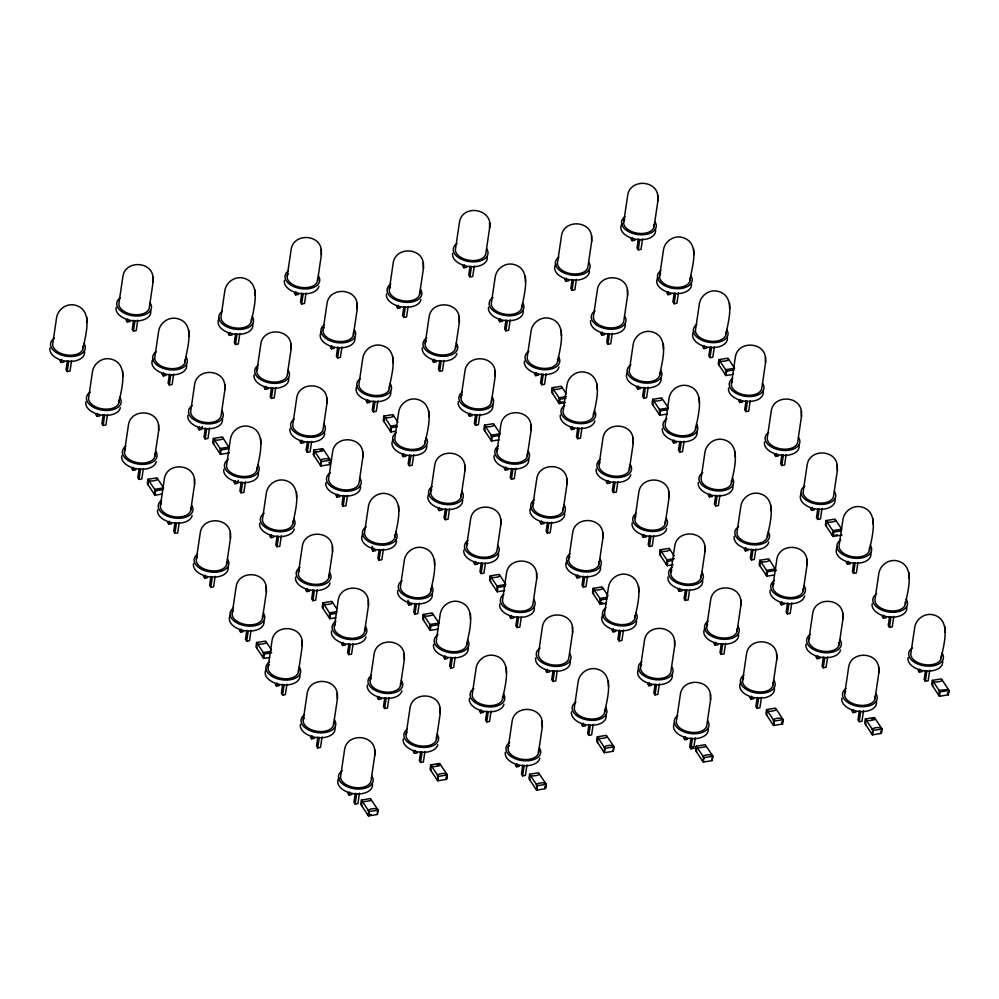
<?xml version="1.0" encoding="UTF-8"?>
<svg xmlns="http://www.w3.org/2000/svg" width="999" height="999" viewBox="0 0 999 999"><rect width="100%" height="100%" fill="white"/><g stroke="black" fill="none" stroke-linecap="round" stroke-linejoin="round"><path stroke-width="1.5" d="M63.948 362.013L61.139 362.462L61.588 359.453M67.358 360.751L66.034 369.742L67.22 371.541L70.03 371.091L71.578 360.602M67.22 371.541L68.769 361.051M83.067 348.514C85.377 335.577 94.143 308.966 74.238 304.97C66.159 303.459 57.992 309.428 56.618 317.482L52.797 343.431A15.347 9.091 8.4 0 0 68.082 355.144A15.347 9.091 8.4 0 0 83.017 346.116M99.838 415.934L97.028 416.383L97.477 413.386M103.247 414.685L101.923 423.676L103.122 425.462L105.919 425.012L107.467 414.535M103.122 425.462L104.67 414.985M130.132 321.503L127.323 321.965L127.772 318.956M118.956 402.435C121.266 389.51 130.032 362.899 110.127 358.891C102.048 357.392 93.881 363.349 92.52 371.416L88.686 397.365A15.347 9.091 8.4 0 0 103.983 409.066A15.347 9.091 8.4 0 0 118.918 400.05M133.541 320.254L132.218 329.245L133.416 331.044L136.214 330.594L137.762 320.105M133.416 331.044L134.965 320.554M124.575 451.286L128.409 425.337C130.457 407.704 159.078 409.403 158.629 427.16M152.997 276.498L153.084 282.068L149.251 308.017A15.347 9.091 8.4 0 1 132.28 314.385A15.347 9.091 8.4 0 1 118.981 302.934L122.815 276.985C124.863 259.353 153.484 261.051 153.034 278.808M135.727 469.855L132.929 470.317L133.367 467.307M139.148 468.606L137.812 477.597L139.011 479.395L141.821 478.946L143.369 468.456M139.011 479.395L140.559 468.906M154.021 493.768L154.808 494.355L154.67 489.36L163.649 487.912L156.943 477.847L147.964 479.295L147.315 483.703L154.97 495.204L162.45 494.006M166.021 375.437L163.224 375.886L163.661 372.877M148.277 485.139L148.139 480.144C148.414 482.142 160.34 480.219 157.105 478.696M154.845 456.368L158.679 430.419L158.591 424.85M169.443 374.175L168.107 383.166L169.306 384.965L172.115 384.515L173.664 374.026M169.306 384.965L170.854 374.475M154.97 495.204L155.632 490.796L147.964 479.295M160.477 505.207L164.298 479.258C166.358 461.638 194.967 463.336 194.53 481.093M185.14 361.938C186.476 349.113 196.965 322.352 176.323 318.394C168.244 316.883 160.065 322.852 158.704 330.906L154.87 356.855A15.347 9.091 8.4 0 0 170.167 368.569A15.347 9.091 8.4 0 0 185.102 359.54M171.628 523.788L168.819 524.238L169.268 521.228M175.037 522.527L173.714 531.518L174.9 533.316L177.71 532.867L179.258 522.377M174.9 533.316L176.448 522.827M202.36 426.348L201.923 429.358L199.113 429.807L199.563 426.798M190.734 510.289L194.568 484.34L194.48 478.771M205.332 428.109L204.008 437.087L205.195 438.886L208.004 438.436L209.553 427.947M205.195 438.886L206.743 428.409M229.033 447.552L222.415 436.988L213.436 438.436L212.787 442.844L220.442 454.345L229.42 452.897M196.366 559.14L200.2 533.191C202.248 515.559 230.869 517.257 230.419 535.014M232.218 334.927L229.408 335.377L229.857 332.38M213.736 444.28L213.599 439.285C213.886 441.283 225.799 439.36 222.577 437.837M224.775 384.353L224.862 389.91L221.029 415.859A15.347 9.091 8.4 0 1 204.071 422.24A15.347 9.091 8.4 0 1 190.772 410.789L194.593 384.84C196.653 367.207 225.262 368.906 224.825 386.663M235.627 333.678L234.303 342.669L235.489 344.468L238.299 344.018L239.847 333.529M219.48 452.909L220.28 453.496L220.13 448.501L229.108 447.053M235.489 344.468L237.038 333.978M220.442 454.345L221.091 449.937L213.436 438.436M207.517 577.709L204.708 578.159L205.157 575.149M210.926 576.46L209.603 585.451L210.801 587.237L213.599 586.788L215.147 576.311M210.801 587.237L212.35 576.76M251.336 321.441C253.646 308.504 262.412 281.893 242.507 277.897C234.428 276.386 226.261 282.355 224.887 290.409L221.066 316.358A15.347 9.091 8.4 0 0 236.351 328.059A15.347 9.091 8.4 0 0 251.286 319.043M238.262 480.282L237.812 483.279L235.002 483.741L235.452 480.731M226.636 564.21L230.469 538.261L230.382 532.704M256.955 370.279L260.789 344.33C262.837 326.698 291.458 328.409 291.009 346.154M241.221 482.03L239.897 491.021L241.096 492.819L243.893 492.37L245.442 481.88M241.096 492.819L242.645 482.33M232.255 613.061L236.089 587.112C238.137 569.48 266.758 571.178 266.308 588.935M268.107 388.861L265.297 389.31L265.746 386.301M256.93 469.792C259.24 456.855 268.007 430.244 248.102 426.248C240.022 424.737 231.855 430.706 230.494 438.761L226.661 464.71A15.347 9.091 8.4 0 0 241.958 476.411A15.347 9.091 8.4 0 0 256.88 467.395M287.25 275.849L291.084 249.912C293.132 232.28 321.753 233.978 321.303 251.736M271.516 387.6L270.192 396.591L271.391 398.389L274.188 397.939L275.736 387.45M271.391 398.389L272.939 387.899M243.406 631.63L240.609 632.092L241.046 629.083M298.401 294.43L295.592 294.88L296.041 291.87M246.828 630.381L245.492 639.372L246.691 641.171L249.5 640.721L251.049 630.232M246.691 641.171L248.239 630.681M290.971 343.843L291.059 349.413L287.225 375.362A15.347 9.091 8.4 0 1 268.294 381.331A15.347 9.091 8.4 0 1 257.942 368.057M301.81 293.182L300.487 302.16L301.686 303.958L304.483 303.509L306.031 293.019M301.686 303.958L303.234 293.469M273.701 537.212L270.904 537.662L271.341 534.652M271.466 649.912L265.584 641.071L256.618 642.519L255.956 646.927L263.624 658.428L269.605 657.467M256.918 648.363L256.78 643.368C257.068 645.366 268.981 643.443 265.759 641.92M262.525 618.144L266.358 592.195L266.271 586.625M277.123 535.951L275.786 544.942L276.985 546.74L279.795 546.291L281.343 535.801M276.985 546.74L278.534 536.251M317.52 280.931L321.353 254.982L321.266 249.425M262.662 656.992L263.449 657.579L263.311 652.584L270.791 651.385M263.624 658.428L264.273 654.02L256.618 642.519M268.144 666.982L271.978 641.033C274.038 623.401 302.647 625.112 302.197 642.856M303.996 442.782L301.198 443.231L301.636 440.222M292.819 523.713C295.142 510.776 303.908 484.165 284.003 480.169C275.911 478.658 267.744 484.627 266.383 492.682L262.55 518.631A15.347 9.091 8.4 0 0 277.847 530.344A15.347 9.091 8.4 0 0 292.782 521.316M323.139 329.782L326.973 303.833C329.021 286.201 357.642 287.899 357.192 305.657M307.417 441.533L306.081 450.512L307.28 452.31L310.09 451.86L311.638 441.371M307.28 452.31L308.828 441.833M279.308 685.564L276.498 686.013L276.948 683.004M313.848 450.074L313.199 454.483L320.854 465.984L329.832 464.547L330.482 460.139L322.827 448.626L313.848 450.074L321.503 461.575L320.854 465.984M314.161 455.919L314.023 450.924C314.298 452.922 326.211 450.999 322.989 449.475L320.005 449.962M298.439 572.564L302.272 546.615C304.333 528.983 332.942 530.681 332.492 548.439M334.29 348.351L331.493 348.801L331.93 345.804M282.717 684.303L281.393 693.294L282.58 695.092L285.389 694.642L286.938 684.153M282.58 695.092L284.128 684.602M326.86 397.777L326.948 403.334L323.114 429.283A15.347 9.091 8.4 0 1 306.156 435.664A15.347 9.091 8.4 0 1 292.844 424.213L296.678 398.264C298.726 380.631 327.347 382.33 326.898 400.087M319.905 464.547L320.691 465.134L321.191 461.713C317.52 459.128 330.544 457.092 330.169 460.264M337.712 347.103L336.376 356.094L337.575 357.892L340.384 357.43L341.933 346.953M337.575 357.892L339.123 347.402M309.603 591.133L306.793 591.583L307.242 588.573M298.414 672.065L302.247 646.116L302.16 640.546M313.012 589.885L311.688 598.863L312.874 600.661L315.684 600.212L317.232 589.722M312.874 600.661L314.423 590.184M353.409 334.865L357.242 308.916L357.155 303.346M303.284 719.767L307.118 693.818C309.166 676.198 337.787 677.896 337.337 695.654M339.897 496.703L337.088 497.152L337.537 494.155M336.863 608.953L331.805 601.348L322.839 602.797L322.178 607.205L329.845 618.706L335.826 617.744M323.139 608.641L323.002 603.646C323.289 605.644 335.202 603.721 331.98 602.197M328.708 577.634L332.542 551.685L332.455 546.128M343.306 495.454L341.983 504.445L343.169 506.243L345.979 505.794L347.527 495.304M343.169 506.243L344.717 495.754M328.883 617.27L329.67 617.857L329.533 612.862L337.013 611.663M314.435 738.348L311.638 738.798L312.075 735.788M329.845 618.706L330.494 614.298L322.839 602.797M317.844 737.087L316.521 746.078L317.719 747.876L320.517 747.427L322.078 736.937M334.34 626.485L338.174 600.536C340.222 582.904 368.831 584.602 368.394 602.36M370.192 402.285L367.382 402.734L367.832 399.725M317.719 747.876L319.268 737.387M362.749 451.698L362.837 457.267L359.003 483.216A15.347 9.091 8.4 0 1 342.045 489.585A15.347 9.091 8.4 0 1 328.733 478.134L332.567 452.185C334.628 434.553 363.236 436.251 362.787 454.008M389.323 289.273L393.156 263.324C395.217 245.704 423.826 247.402 423.376 265.16M373.601 401.024L372.277 410.015L373.464 411.813L376.273 411.363L377.822 400.874M373.464 411.813L375.012 401.323M345.492 645.054L342.682 645.504L343.132 642.507M333.554 724.849L337.387 698.9L337.3 693.331M400.487 307.854L397.677 308.304L398.126 305.294M348.901 643.806L347.577 652.797L348.776 654.595L351.573 654.145L353.122 643.656M397.914 422.215L392.844 414.61L383.878 416.059L383.229 420.467L390.884 431.968L395.367 431.243M348.776 654.595L350.324 644.105M384.178 421.903L384.041 416.908C384.328 418.906 396.241 416.983 393.019 415.459M389.298 388.786C390.634 375.961 401.136 349.2 380.482 345.242C372.402 343.731 364.235 349.7 362.862 357.754L359.028 383.703A15.347 9.091 8.4 0 0 374.325 395.417A15.347 9.091 8.4 0 0 389.26 386.388M403.896 306.593L402.572 315.584L403.758 317.382L406.568 316.933L408.116 306.443M403.758 317.382L405.307 306.893M372.227 546.278L371.79 549.288L372.977 551.086L375.786 550.636M389.922 430.532L390.721 431.118L390.572 426.123L396.553 425.162M372.977 551.086L373.426 548.076M390.884 431.968L391.533 427.56L383.878 416.059M364.61 631.568L368.444 605.619L368.356 600.049M379.195 549.375L377.872 558.366L379.071 560.164L381.868 559.715L383.416 549.225M379.071 560.164L380.619 549.675M419.592 294.355L423.426 268.406L423.339 262.837M351.848 794.555L349.038 795.004L349.488 791.995M370.229 680.406L374.063 654.457C376.111 636.825 404.732 638.536 404.283 656.281M406.081 456.206L403.271 456.655L403.721 453.646M355.257 793.293L353.933 802.284L355.132 804.083L357.929 803.633L359.478 793.144M355.132 804.083L356.68 793.593M394.905 537.137C397.215 524.2 405.981 497.589 386.076 493.593C377.997 492.082 369.83 498.051 368.469 506.106L364.635 532.055A15.347 9.091 8.4 0 0 379.932 543.768A15.347 9.091 8.4 0 0 394.855 534.74M425.224 343.206L429.058 317.257C431.106 299.625 459.715 301.323 459.278 319.081M409.49 454.945L408.166 463.936L409.365 465.734L412.162 465.284L413.711 454.795M409.365 465.734L410.914 455.244M361.451 800.037L360.801 804.445L368.456 815.946L377.435 814.497L378.084 810.089L370.429 798.588L361.451 800.037L369.118 811.538L368.456 815.946M361.763 805.881L361.626 800.886L362.337 801.96L371.316 800.511M381.381 698.988L378.584 699.437L379.021 696.428M374.712 749.537L374.8 755.107L370.966 781.056A15.347 9.091 8.4 0 1 353.996 787.424A15.347 9.091 8.4 0 1 340.696 775.973L344.53 750.024C346.578 732.392 375.187 734.103 374.75 751.847M436.376 361.775L433.566 362.225L434.016 359.228M367.507 814.51L371.291 814.61M384.79 697.727L383.466 706.718L384.665 708.516L387.475 708.066L389.023 697.577M368.294 815.097L368.806 811.663C365.135 809.09 378.146 807.055 377.772 810.226L377.272 813.648M384.665 708.516L386.213 698.026M425.199 442.707C427.51 429.77 436.276 403.159 416.371 399.163C408.291 397.664 400.124 403.621 398.763 411.688L394.93 437.624A15.347 9.091 8.4 0 0 410.227 449.338A15.347 9.091 8.4 0 0 425.149 440.322M439.785 360.527L438.461 369.518L439.66 371.316L442.457 370.854L444.006 360.377M439.66 371.316L441.208 360.826M408.116 600.199L407.679 603.209L408.878 605.007L411.675 604.557M408.878 605.007L409.315 601.997M400.499 685.489L404.333 659.54L404.245 653.97M430.819 491.558L434.652 465.609C436.7 447.977 465.322 449.675 464.872 467.432M466.67 267.345L463.861 267.807L464.31 264.797M415.084 603.309L413.761 612.287L414.96 614.085L417.769 613.636L419.318 603.146M414.96 614.085L416.508 603.608M455.494 348.276L459.328 322.34L459.24 316.77M470.079 266.096L468.756 275.087L469.955 276.885L472.752 276.436L474.3 265.946M469.955 276.885L471.503 266.396M429.308 628.908L430.094 629.507L429.957 624.5L438.923 623.064L432.23 612.999L423.251 614.435L422.602 618.843L430.257 630.357L437.737 629.145M406.118 734.34L409.952 708.391C412 690.759 440.621 692.457 440.172 710.214M441.97 510.127L439.173 510.576L439.61 507.579M423.564 620.279L423.414 615.284C423.701 617.282 435.614 615.359 432.392 613.848M430.794 591.058C433.116 578.121 441.883 551.51 421.978 547.514C413.886 546.016 405.719 551.972 404.358 560.039L400.524 585.988A15.347 9.091 8.4 0 0 415.821 597.689A15.347 9.091 8.4 0 0 430.756 588.673M461.113 397.127L464.947 371.178C466.995 353.546 495.616 355.244 495.167 373.002M445.379 508.878L444.056 517.869L445.254 519.667L448.064 519.205L449.612 508.728M445.254 519.667L446.803 509.178M430.257 630.357L430.906 625.948L423.251 614.435M489.622 227.909L485.789 253.858A15.347 9.091 8.4 0 1 468.818 260.227A15.347 9.091 8.4 0 1 455.519 248.776L459.353 222.827C461.95 203.197 493.543 208.541 489.622 227.909L489.535 222.34M417.282 752.909L414.473 753.358L414.922 750.349M472.265 415.696L469.468 416.158L469.905 413.149M420.691 751.66L419.355 760.639L420.554 762.437L423.364 761.987L424.912 751.498M420.554 762.437L422.102 751.96M461.088 496.64L464.922 470.691L464.835 465.122M475.674 414.448L474.35 423.439L475.549 425.237L478.359 424.787L479.907 414.298M475.549 425.237L477.097 414.747M447.577 658.478L444.767 658.928L445.217 655.931M430.719 764.872L430.07 769.28L437.724 780.781L446.703 779.345L447.352 774.937L439.685 763.436L430.719 764.872L438.374 776.385L437.724 780.781M431.019 770.716L430.881 765.721C431.168 767.719 443.081 765.796 439.86 764.285L436.863 764.759M436.388 739.41L440.222 713.461L440.134 707.904M466.708 545.479L470.541 519.53C472.602 501.898 501.211 503.608 500.761 521.353M490.596 439.597L491.383 440.197L491.246 435.202L500.224 433.753L493.518 423.688L484.54 425.124L483.891 429.533L491.545 441.046L499.025 439.835M502.559 321.278L499.762 321.728L500.199 318.718M450.986 657.23L449.65 666.221L450.849 668.019L453.658 667.569L455.207 657.08M484.852 430.969L484.715 425.974C484.99 427.972 496.915 426.061 493.681 424.538M450.849 668.019L452.397 657.529M491.383 402.21L495.217 376.261L495.129 370.691M436.763 779.345L437.55 779.932L438.062 776.51C434.39 773.938 447.415 771.902 447.04 775.062M505.969 320.017L504.645 329.008L505.844 330.806L508.653 330.357L510.202 319.867M505.844 330.806L507.392 320.317M491.545 441.046L492.207 436.638L484.54 425.124M477.872 564.06L475.062 564.51L475.512 561.5M446.865 776.211L446.528 778.496L445.816 777.409M466.683 644.992C469.006 632.055 477.772 605.444 457.867 601.448C449.787 599.937 441.608 605.894 440.247 613.96L436.413 639.909A15.347 9.091 8.4 0 0 451.71 651.61A15.347 9.091 8.4 0 0 466.645 642.594M497.002 451.048L500.836 425.099C502.897 407.48 531.505 409.178 531.056 426.935M481.281 562.799L479.945 571.79L481.143 573.588L483.953 573.139L485.502 562.649M481.143 573.588L482.692 563.099M521.678 307.779C524 294.842 532.767 268.232 512.862 264.236C504.77 262.725 496.603 268.694 495.242 276.748L491.408 302.697A15.347 9.091 8.4 0 0 506.705 314.41A15.347 9.091 8.4 0 0 521.64 305.382M508.166 469.63L505.357 470.079L505.806 467.07M505.919 584.477L499.213 574.413L490.234 575.861L489.585 580.257L497.24 591.77L504.72 590.559M490.546 581.705L490.409 576.71C490.684 578.696 502.597 576.785 499.375 575.262M500.724 519.043L500.811 524.612L496.978 550.561A15.347 9.091 8.4 0 1 478.059 556.518A15.347 9.091 8.4 0 1 467.707 543.256M511.575 468.369L510.239 477.36L511.438 479.158L514.248 478.708L515.796 468.219M511.438 479.158L512.986 468.668M496.291 590.322L497.077 590.921L496.94 585.926L504.42 584.715M497.24 591.77L497.902 587.362L490.234 575.861M483.466 712.412L480.656 712.861L481.106 709.852M538.461 375.199L535.651 375.649L536.101 372.639M486.875 711.151L485.551 720.142L486.75 721.94L489.547 721.49L491.096 711.001M486.75 721.94L488.299 711.45M527.272 456.131L531.106 430.182L531.018 424.612M541.87 373.951L540.534 382.942L541.733 384.727L544.542 384.278L546.091 373.801M541.733 384.727L543.281 374.25M513.761 617.981L510.951 618.431L511.401 615.421M502.584 698.913C504.895 685.976 513.661 659.365 493.756 655.369C485.676 653.858 477.51 659.827 476.148 667.881L472.315 693.83A15.347 9.091 8.4 0 0 487.612 705.544A15.347 9.091 8.4 0 0 502.534 696.515M532.904 504.982L536.738 479.033C538.786 461.401 567.395 463.099 566.957 480.856M568.756 280.769L565.946 281.231L566.396 278.221M517.17 616.72L515.846 625.711L517.045 627.509L519.842 627.06L521.391 616.57M517.045 627.509L518.593 617.02M566.333 393.843L561.263 386.251L552.297 387.687L551.648 392.095L559.303 403.608L565.284 402.634M552.597 393.531L552.459 388.536C552.747 390.534 564.66 388.623 561.438 387.1M557.567 361.7C559.89 348.776 568.656 322.165 548.751 318.157C540.671 316.658 532.492 322.615 531.131 330.681L527.297 356.631A15.347 9.091 8.4 0 0 542.594 368.331A15.347 9.091 8.4 0 0 557.529 359.315M572.165 279.52L570.829 288.511L572.027 290.309L574.837 289.86L576.386 279.37M572.027 290.309L573.576 279.82M558.341 402.16L563.623 402.035M508.204 747.764L512.037 721.815C514.085 704.183 542.707 705.881 542.257 723.638M544.055 523.551L541.246 524L541.695 521.003M559.128 402.759L558.99 397.764L566.47 396.553M559.303 403.608L559.952 399.2L552.297 387.687M536.613 572.976L536.713 578.533L532.879 604.482A15.347 9.091 8.4 0 1 515.909 610.851A15.347 9.091 8.4 0 1 502.609 599.4L506.443 573.463C508.491 555.831 537.1 557.529 536.663 575.287M547.464 522.302L546.141 531.293L547.34 533.091L550.137 532.629L551.685 522.152M547.34 533.091L548.888 522.602M591.608 235.764L591.695 241.333L587.862 267.282A15.347 9.091 8.4 0 1 570.904 273.651A15.347 9.091 8.4 0 1 557.592 262.2L561.426 236.251C563.486 218.619 592.095 220.317 591.645 238.074M519.355 766.333L516.558 766.782L516.995 763.773M574.35 429.12L571.54 429.582L571.99 426.573M522.764 765.084L521.441 774.063L522.639 775.861L525.437 775.411L526.985 764.922M522.639 775.861L524.188 765.384M563.174 510.052L567.007 484.115L566.908 478.546M577.759 427.872L576.435 436.863L577.634 438.661L580.431 438.211L581.98 427.722M577.634 438.661L579.183 428.171M529.607 774.237L528.958 778.646L536.625 790.147L545.591 788.698L546.241 784.29L538.586 772.789L529.607 774.237L537.275 785.738L536.625 790.147M529.92 780.082L529.782 775.087C530.057 777.072 541.982 775.162 538.748 773.638M549.65 671.902L546.853 672.352L547.29 669.355M538.473 752.834L542.307 726.885L542.22 721.328M568.793 558.903L572.627 532.954C574.675 515.322 603.296 517.02 602.847 534.777M604.645 334.702L601.835 335.152L602.285 332.143M535.664 788.711L536.451 789.297L536.962 785.863C533.291 783.291 546.316 781.255 545.929 784.427M553.059 670.654L551.735 679.645L552.934 681.443L555.731 680.981L557.292 670.504M552.934 681.443L554.482 670.953M593.468 415.634C595.779 402.697 604.545 376.086 584.64 372.09C576.56 370.579 568.394 376.548 567.032 384.603L563.199 410.552A15.347 9.091 8.4 0 0 578.496 422.252A15.347 9.091 8.4 0 0 593.418 413.236M623.788 221.703L627.622 195.754C629.67 178.122 658.279 179.82 657.841 197.577M608.054 333.441L606.73 342.432L607.929 344.23L610.726 343.781L612.275 333.291M607.929 344.23L609.477 333.741M545.766 785.564L545.429 787.849L544.705 786.775M579.944 577.472L577.147 577.934L577.584 574.924M572.514 626.897L572.602 632.467L568.768 658.416A15.347 9.091 8.4 0 1 551.798 664.785A15.347 9.091 8.4 0 1 538.498 653.334L542.332 627.384C544.38 609.752 573.001 611.45 572.552 629.208M599.088 464.473L602.921 438.524C604.969 420.891 633.591 422.602 633.141 440.347M634.939 240.272L632.13 240.722L632.579 237.712M583.354 576.223L582.03 585.214L583.229 587.012L586.026 586.563L587.587 576.073M583.229 587.012L584.777 576.523M627.497 289.685L627.597 295.254L623.763 321.203A15.347 9.091 8.4 0 1 606.793 327.572A15.347 9.091 8.4 0 1 593.493 316.121L597.327 290.172C599.375 272.54 627.984 274.25 627.547 291.995M638.349 239.023L637.025 248.002L638.224 249.8L641.021 249.35L642.569 238.861M638.224 249.8L639.772 239.323M610.239 483.054L607.442 483.504L607.879 480.494M608.041 595.741L602.16 586.913L593.194 588.349L592.532 592.757L600.199 604.27L606.181 603.296M593.493 594.193L593.356 589.198C593.643 591.196 605.556 589.285 602.335 587.762M599.063 563.985L602.897 538.036L602.809 532.467M613.648 481.793L612.325 490.784L613.523 492.582L616.333 492.132L617.882 481.643M613.523 492.582L615.072 482.092M654.058 226.773L657.891 200.824L657.792 195.267M599.238 602.822L603.021 602.934M600.024 603.421L599.887 598.426L607.367 597.215M600.199 604.27L600.849 599.862L593.194 588.349M585.539 725.836L582.742 726.285L583.179 723.276M640.534 388.623L637.737 389.073L638.174 386.064M588.96 724.575L587.624 733.566L588.823 735.364L591.633 734.914L593.181 724.425M588.823 735.364L590.372 724.874M629.358 469.555L633.191 443.606L633.104 438.037M659.677 275.624L663.511 249.675C664.909 240.871 674.575 234.79 683.054 237.637C701.248 243.619 691.271 268.082 689.947 280.707M643.943 387.375L642.619 396.353L643.818 398.151L646.628 397.702L648.176 387.212M643.818 398.151L645.366 387.674M597.365 736.8L596.715 741.208L604.37 752.709L613.349 751.26L613.998 746.852L606.331 735.351L597.365 736.8L605.019 748.301L604.37 752.709M615.834 631.405L613.036 631.855L613.473 628.846M597.664 742.644L597.527 737.649C597.814 739.635 609.727 737.724 606.505 736.201M604.657 712.337C606.98 699.4 615.746 672.789 595.841 668.793C587.762 667.282 579.582 673.251 578.221 681.306L574.388 707.255A15.347 9.091 8.4 0 0 589.685 718.968A15.347 9.091 8.4 0 0 604.62 709.939M634.977 518.406L638.811 492.457C640.859 474.825 669.48 476.523 669.03 494.28M670.829 294.193L668.031 294.643L668.468 291.646M667.557 406.718L661.675 397.889L652.709 399.338L652.06 403.746L659.715 415.247L667.195 414.036M619.255 630.144L617.919 639.135L619.118 640.933L621.927 640.484L623.476 629.994M653.009 405.182L652.871 400.187C653.159 402.172 665.072 400.262 661.85 398.738M619.118 640.933L620.666 630.444M603.408 751.273L604.208 751.86L604.707 748.426C601.036 745.853 614.06 743.818 613.686 746.99L613.174 750.411M659.652 375.124C661.962 362.2 670.741 335.589 650.824 331.581C642.744 330.082 634.577 336.039 633.216 344.106L629.382 370.055A15.347 9.091 8.4 0 0 644.68 381.755A15.347 9.091 8.4 0 0 659.615 372.739M674.238 292.944L672.914 301.935L674.113 303.733L676.922 303.284L678.471 292.794M674.113 303.733L675.661 293.244M658.753 413.811L659.54 414.398L659.402 409.403L668.381 407.954M659.715 415.247L660.364 410.839L652.709 399.338M646.141 536.975L643.331 537.425L643.768 534.415M634.952 617.906C637.275 604.969 646.041 578.359 626.136 574.363C618.056 572.852 609.877 578.821 608.516 586.875L604.682 612.824A15.347 9.091 8.4 0 0 619.979 624.537A15.347 9.091 8.4 0 0 634.914 615.509M649.55 535.726L648.214 544.717L649.412 546.503L652.222 546.053L653.771 535.576M649.412 546.503L650.961 536.026M640.584 666.758L644.405 640.809C646.465 623.176 675.074 624.875 674.637 642.632M676.435 442.545L673.626 442.994L674.063 439.997M674.213 555.931L669.155 548.326L660.177 549.775L659.527 554.183L667.182 565.684L673.164 564.722M660.489 555.619L660.339 550.624C660.626 552.622 672.539 550.699 669.318 549.175M665.247 523.476L669.08 497.527L668.993 491.97M679.844 441.296L678.508 450.287L679.707 452.085L682.517 451.635L684.065 441.146M679.707 452.085L681.256 441.595M666.221 564.248L667.02 564.835L666.882 559.84L674.35 558.641M651.735 685.326L648.925 685.776L649.375 682.779M667.182 565.684L667.832 561.276L660.177 549.775M670.878 572.327L674.7 546.378C676.76 528.746 705.369 530.444 704.932 548.201M706.73 348.127L703.92 348.576L704.357 345.567M655.144 684.078L653.821 693.069L655.019 694.867L657.817 694.405L659.365 683.928M655.019 694.867L656.568 684.377M695.541 429.058C697.864 416.121 706.63 389.51 686.725 385.514C678.646 384.003 670.466 389.972 669.105 398.027L665.272 423.976A15.347 9.091 8.4 0 0 680.569 435.676A15.347 9.091 8.4 0 0 695.504 426.66M710.139 346.865L708.803 355.856L710.002 357.654L712.811 357.205L714.36 346.715M710.002 357.654L711.55 347.165M682.03 590.896L679.22 591.358L679.67 588.349M674.587 640.322L674.675 645.878L670.853 671.827A15.347 9.091 8.4 0 1 651.922 677.797A15.347 9.091 8.4 0 1 641.57 664.535M734.602 368.231L727.909 358.166L718.93 359.615L718.281 364.011L725.936 375.524L733.416 374.313M685.439 589.647L684.115 598.638L685.314 600.436L688.111 599.987L689.66 589.497M719.243 365.459L719.105 360.464C719.38 362.45 731.293 360.539 728.071 359.016M685.314 600.436L686.862 589.947M725.836 334.628C728.159 321.69 736.925 295.08 717.02 291.084C708.94 289.573 700.761 295.542 699.4 303.596L695.566 329.545A15.347 9.091 8.4 0 0 710.863 341.258A15.347 9.091 8.4 0 0 725.798 332.23M724.987 374.088L725.774 374.675L725.636 369.68L733.116 368.469M725.936 375.524L726.585 371.116L718.93 359.615M712.324 496.478L709.515 496.928L709.964 493.918M701.148 577.41L704.969 551.46L704.882 545.891M731.468 383.479L735.289 357.53C737.349 339.897 765.958 341.596 765.521 359.353M715.734 495.217L714.41 504.208L715.609 506.006L718.406 505.556L719.954 495.067M715.609 506.006L717.157 495.516M687.624 739.248L684.827 739.71L685.264 736.7M706.768 626.248L710.601 600.299C712.649 582.667 741.27 584.378 740.821 602.122M742.619 402.048L739.809 402.497L740.259 399.488M691.033 737.999L689.71 746.99L690.908 748.788L693.706 748.338L695.254 737.849M690.908 748.788L692.457 738.298M731.443 482.979C733.753 470.042 742.519 443.431 722.614 439.435C714.535 437.924 706.368 443.893 704.994 451.948L701.173 477.897A15.347 9.091 8.4 0 0 716.458 489.61A15.347 9.091 8.4 0 0 731.393 480.581M746.028 400.799L744.705 409.777L745.903 411.576L748.701 411.126L750.249 400.636M696.253 746.153L695.604 750.561L703.259 762.062L712.237 760.626L712.886 756.218L705.232 744.717L696.253 746.153L703.908 757.654L703.259 762.062M745.903 411.576L747.452 401.099M696.565 751.997L696.415 747.002L697.14 748.089L706.118 746.64M717.919 644.83L715.122 645.279L715.559 642.27M710.489 694.243L710.576 699.812L706.743 725.761A15.347 9.091 8.4 0 1 689.772 732.13A15.347 9.091 8.4 0 1 676.473 720.679L680.307 694.73C682.354 677.097 710.976 678.796 710.526 696.553M702.297 760.626L703.096 761.213L703.596 757.791C699.924 755.207 712.949 753.171 712.574 756.343L712.062 759.777M721.328 643.568L720.004 652.559L721.203 654.357L724 653.908L725.549 643.418M721.203 654.357L722.752 643.868M765.471 357.043L765.559 362.6L761.738 388.549A15.347 9.091 8.4 0 1 742.806 394.518A15.347 9.091 8.4 0 1 732.454 381.256M748.214 550.399L745.416 550.849L745.853 547.839M737.037 631.331L740.871 605.382L740.783 599.812M751.623 549.15L750.299 558.129L751.498 559.927L754.295 559.477L755.843 548.988M751.498 559.927L753.046 549.45M775.436 569.393L768.805 558.828L759.827 560.277L759.178 564.685L766.832 576.186L774.312 574.987M742.657 680.182L746.49 654.233C748.538 636.6 777.16 638.299 776.71 656.056M778.508 455.969L775.711 456.418L776.148 453.421M760.139 566.121L760.002 561.126C760.276 563.124 772.19 561.201 768.968 559.677M767.332 536.9C769.642 523.976 778.421 497.365 758.503 493.356C750.424 491.858 742.257 497.814 740.896 505.881L737.062 531.83A15.347 9.091 8.4 0 0 752.359 543.531A15.347 9.091 8.4 0 0 767.294 534.515M781.917 454.72L780.594 463.711L781.792 465.509L784.59 465.059L786.138 454.57M781.792 465.509L783.341 455.02M765.883 574.75L766.67 575.337L766.533 570.342L775.499 568.893M766.832 576.186L767.482 571.778L759.827 560.277M753.808 698.751L751.011 699.2L751.448 696.191M772.951 585.751L776.785 559.802C778.833 542.17 807.454 543.868 807.005 561.625M757.23 697.502L755.893 706.48L757.092 708.279L759.902 707.829L761.45 697.339M757.092 708.279L758.641 697.801M801.373 410.964L801.46 416.533L797.627 442.482A15.347 9.091 8.4 0 1 780.656 448.851A15.347 9.091 8.4 0 1 767.357 437.4L771.191 411.451C773.238 393.818 801.86 395.517 801.41 413.274M784.103 604.32L781.305 604.77L781.742 601.773M766.545 709.577L765.883 713.973L773.551 725.486L782.517 724.038L783.166 719.63L775.511 708.129L766.545 709.577L774.2 721.078L773.551 725.486M766.845 715.421L766.708 710.426C766.995 712.412 778.908 710.501 775.686 708.978M772.926 685.252L776.76 659.303L776.673 653.746M787.524 603.071L786.188 612.062L787.387 613.861L790.197 613.411L791.745 602.921M787.387 613.861L788.935 603.371M772.589 724.038L773.376 724.637L773.888 721.203C770.217 718.631 783.241 716.595 782.854 719.767L782.354 723.189L781.63 722.115M814.397 509.902L811.6 510.352L812.037 507.342M803.221 590.834L807.055 564.885L806.967 559.315M817.819 508.641L816.483 517.632L817.681 519.43L820.491 518.981L822.04 508.491M817.681 519.43L819.23 508.941M837.387 534.89L832.891 535.614L832.754 530.619L841.732 529.17L835.027 519.105L826.061 520.554L825.411 524.962L833.066 536.463L842.032 535.014M808.853 639.672L812.674 613.723C814.734 596.091 843.343 597.802 842.906 615.546M826.36 526.398L826.223 521.403C826.51 523.389 838.423 521.478 835.201 519.955M837.262 464.885L837.349 470.454L833.516 496.403A15.347 9.091 8.4 0 1 816.558 502.772A15.347 9.091 8.4 0 1 803.246 491.321L807.08 465.372C809.128 447.739 837.749 449.45 837.299 467.195M832.105 535.027L832.891 535.614M833.066 536.463L833.715 532.055L826.061 520.554M820.004 658.254L817.194 658.703L817.644 655.694M823.413 656.992L822.09 665.983L823.276 667.782L826.086 667.332L827.634 656.842M823.276 667.782L824.824 657.292M850.299 563.823L847.489 564.273L847.939 561.263M839.123 644.755L842.944 618.806L842.856 613.236M853.708 562.574L852.384 571.553L853.571 573.351L856.38 572.902L857.929 562.412M853.571 573.351L855.119 562.862M844.742 693.606L848.576 667.657C850.624 650.024 879.245 651.723 878.795 669.48M869.417 550.324C871.727 537.387 880.494 510.776 860.589 506.78C852.509 505.282 844.342 511.238 842.969 519.305L839.148 545.242A15.347 9.091 8.4 0 0 854.432 556.955A15.347 9.091 8.4 0 0 869.367 547.939M855.893 712.175L853.084 712.624L853.533 709.615M859.302 710.926L857.979 719.904L859.177 721.703L861.975 721.253L863.523 710.764M859.177 721.703L860.726 711.226M865.434 718.93L864.784 723.338L872.439 734.839L881.405 733.391L882.067 728.995L874.4 717.482L865.434 718.93L873.089 730.431L872.439 734.839M865.733 724.774L865.596 719.779C865.883 721.778 877.796 719.854 874.575 718.331L871.578 718.818M886.188 617.744L883.378 618.194L883.828 615.197M875.012 698.676L878.845 672.727L878.758 667.17M871.478 733.403L872.264 733.99L872.776 730.569C869.105 727.984 882.129 725.948 881.755 729.12L881.243 732.542L880.531 731.468M889.597 616.495L888.273 625.486L889.472 627.285L892.269 626.823L893.818 616.346M889.472 627.285L891.021 616.795M905.306 604.258C907.616 591.321 916.383 564.71 896.478 560.714C888.398 559.203 880.231 565.159 878.87 573.226L875.037 599.175A15.347 9.091 8.4 0 0 890.334 610.876A15.347 9.091 8.4 0 0 905.269 601.86M922.077 671.678L919.28 672.127L919.717 669.118M925.499 670.416L924.162 679.407L925.361 681.206L928.171 680.756L929.719 670.267M925.361 681.206L926.91 670.716M932.417 680.344L931.767 684.752L939.422 696.266L948.401 694.817L949.05 690.409L941.395 678.908L932.417 680.344L940.071 691.857L939.422 696.266M932.729 686.188L932.591 681.193C932.866 683.191 944.779 681.281 941.558 679.757M941.195 658.179C943.518 645.242 952.284 618.631 932.379 614.635C924.3 613.124 916.12 619.093 914.759 627.147L910.926 653.096A15.347 9.091 8.4 0 0 926.223 664.81A15.347 9.091 8.4 0 0 941.158 655.781M938.473 694.817L939.26 695.416L939.122 690.421L948.026 689.46M948.738 690.534L948.238 693.968L947.514 692.894M54.383 338.199L54.033 338.386A17.495 10.365 8.4 0 0 65.834 356.131A17.495 10.365 8.4 0 0 83.916 343.406M156.468 351.623L156.106 351.81A17.495 10.365 8.4 0 0 167.919 369.555A17.495 10.365 8.4 0 0 185.989 356.83M90.272 392.132L89.922 392.307A17.495 10.365 8.4 0 0 101.736 410.065A17.495 10.365 8.4 0 0 119.805 397.327M457.105 243.544L456.755 243.731A17.495 10.365 8.4 0 0 468.568 261.476A17.495 10.365 8.4 0 0 486.638 248.739M390.921 284.053L390.559 284.228A17.495 10.365 8.4 0 0 402.372 301.973A17.495 10.365 8.4 0 0 420.454 289.248M192.357 405.557L191.995 405.731A17.495 10.365 8.4 0 0 203.808 423.489A17.495 10.365 8.4 0 0 221.89 410.751M492.994 297.465L492.644 297.652A17.495 10.365 8.4 0 0 504.458 315.397A17.495 10.365 8.4 0 0 522.527 302.672M426.81 337.974L426.461 338.162A17.495 10.365 8.4 0 0 438.274 355.906A17.495 10.365 8.4 0 0 456.343 343.169M228.247 459.478L227.897 459.665A17.495 10.365 8.4 0 0 239.71 477.41A17.495 10.365 8.4 0 0 257.779 464.672M595.079 310.889L594.73 311.076A17.495 10.365 8.4 0 0 606.543 328.821A17.495 10.365 8.4 0 0 624.612 316.096M528.896 351.398L528.533 351.573A17.495 10.365 8.4 0 0 540.347 369.33A17.495 10.365 8.4 0 0 558.429 356.593M330.332 472.902L329.97 473.089A17.495 10.365 8.4 0 0 341.783 490.834A17.495 10.365 8.4 0 0 359.865 478.096M264.148 513.399L263.786 513.586A17.495 10.365 8.4 0 0 275.599 531.331A17.495 10.365 8.4 0 0 293.669 518.606M630.968 364.822L630.619 364.997A17.495 10.365 8.4 0 0 642.432 382.754A17.495 10.365 8.4 0 0 660.501 370.017M564.785 405.319L564.435 405.507A17.495 10.365 8.4 0 0 576.248 423.251A17.495 10.365 8.4 0 0 594.318 410.514M366.221 526.823L365.871 527.01A17.495 10.365 8.4 0 0 377.684 544.755A17.495 10.365 8.4 0 0 395.754 532.03M300.037 567.332L299.675 567.507A17.495 10.365 8.4 0 0 311.488 585.264A17.495 10.365 8.4 0 0 329.57 572.527M666.87 418.743L666.508 418.931A17.495 10.365 8.4 0 0 678.321 436.675A17.495 10.365 8.4 0 0 696.39 423.938M402.11 580.756L401.76 580.931A17.495 10.365 8.4 0 0 413.574 598.676A17.495 10.365 8.4 0 0 431.643 585.951M335.926 621.253L335.577 621.44A17.495 10.365 8.4 0 0 347.39 639.185A17.495 10.365 8.4 0 0 365.459 626.448M702.759 472.664L702.409 472.852A17.495 10.365 8.4 0 0 714.223 490.596A17.495 10.365 8.4 0 0 732.292 477.872M438.012 634.677L437.649 634.865A17.495 10.365 8.4 0 0 449.463 652.609A17.495 10.365 8.4 0 0 467.532 639.872M804.844 486.088L804.482 486.276A17.495 10.365 8.4 0 0 816.295 504.02A17.495 10.365 8.4 0 0 834.365 491.296M738.648 526.598L738.298 526.773A17.495 10.365 8.4 0 0 750.112 544.517A17.495 10.365 8.4 0 0 768.181 531.793M540.084 648.101L539.735 648.289A17.495 10.365 8.4 0 0 551.548 666.033A17.495 10.365 8.4 0 0 569.617 653.296M473.901 688.598L473.551 688.786A17.495 10.365 8.4 0 0 485.364 706.53A17.495 10.365 8.4 0 0 503.434 693.806M342.282 770.741L341.933 770.928A17.495 10.365 8.4 0 0 353.746 788.673A17.495 10.365 8.4 0 0 371.815 775.948M840.733 540.022L840.384 540.197A17.495 10.365 8.4 0 0 852.184 557.942A17.495 10.365 8.4 0 0 870.266 545.217M774.55 580.519L774.188 580.706A17.495 10.365 8.4 0 0 786.001 598.451A17.495 10.365 8.4 0 0 804.07 585.714M575.986 702.022L575.624 702.21A17.495 10.365 8.4 0 0 587.437 719.954A17.495 10.365 8.4 0 0 605.506 707.217M509.79 742.532L509.44 742.707A17.495 10.365 8.4 0 0 521.253 760.451A17.495 10.365 8.4 0 0 539.323 747.727M876.623 593.943L876.273 594.13A17.495 10.365 8.4 0 0 888.086 611.875A17.495 10.365 8.4 0 0 906.155 599.138M810.439 634.44L810.089 634.627A17.495 10.365 8.4 0 0 821.89 652.372A17.495 10.365 8.4 0 0 839.972 639.647M912.524 647.864L912.162 648.051A17.495 10.365 8.4 0 0 923.975 665.796A17.495 10.365 8.4 0 0 942.045 653.071M221.091 449.937L228.571 448.738M726.585 371.116L734.065 369.917M559.952 399.2L565.933 398.239M391.533 427.56L397.515 426.598M321.503 461.575L330.482 460.139M155.632 490.796L163.099 489.597M492.207 436.638L499.675 435.427M660.364 410.839L667.844 409.64M833.715 532.055L841.195 530.856M330.494 614.298L336.476 613.336M497.902 587.362L505.369 586.151M667.832 561.276L672.315 560.551M430.906 625.948L438.386 624.737M767.482 571.778L776.46 570.342M264.273 654.02L271.753 652.822M600.849 599.862L606.83 598.901M940.071 691.857L949.05 690.409M605.019 748.301L613.998 746.852M774.2 721.078L783.166 719.63M438.374 776.385L447.352 774.937M369.118 811.538L378.084 810.089M703.908 757.654L712.886 756.218M873.089 730.431L882.067 728.995M537.275 785.738L546.241 784.29M947.439 693.381L948.401 694.817M630.943 238.923L632.13 240.722M666.832 292.844L668.031 294.643M702.722 346.778L703.92 348.576M738.611 400.699L739.809 402.497M774.512 454.62L775.711 456.418M810.401 508.553L811.6 510.352M846.29 562.474L847.489 564.273M882.192 616.395L883.378 618.194M918.081 670.329L919.28 672.127M880.456 731.955L881.405 733.391M564.747 279.433L565.946 281.231M600.636 333.354L601.835 335.152M636.538 387.275L637.737 389.073M672.427 441.208L673.626 442.994M708.316 495.129L709.515 496.928M744.218 549.05L745.416 550.849M780.107 602.984L781.305 604.77M815.996 656.905L817.194 658.703M851.897 710.826L853.084 712.624M781.568 722.602L782.517 724.038M462.674 266.009L463.861 267.807M498.563 319.93L499.762 321.728M534.453 373.851L535.651 375.649M570.342 427.784L571.54 429.582M606.243 481.705L607.442 483.504M642.132 535.626L643.331 537.425M678.021 589.56L679.22 591.358M713.923 643.481L715.122 645.279M749.812 697.402L751.011 699.2M692.519 746.54L693.706 748.338M396.478 306.506L397.677 308.304M432.38 360.427L433.566 362.225M468.269 414.36L469.468 416.158M504.158 468.281L505.357 470.079M540.047 522.202L541.246 524M575.948 576.136L577.147 577.934M611.838 630.057L613.036 631.855M647.727 683.978L648.925 685.776M683.628 737.911L684.827 739.71M294.405 293.082L295.592 294.88M330.294 347.003L331.493 348.801M366.183 400.936L367.382 402.734M402.085 454.857L403.271 456.655M437.974 508.778L439.173 510.576M473.863 562.712L475.062 564.51M509.752 616.633L510.951 618.431M545.654 670.554L546.853 672.352M581.543 724.487L582.742 726.285M328.946 462.612L329.67 463.698M228.209 333.591L229.408 335.377M264.111 387.512L265.297 389.31M300 441.433L301.198 443.231M335.889 495.354L337.088 497.152M443.568 657.13L444.767 658.928M479.458 711.063L480.656 712.861M515.359 764.984L516.558 766.782M126.136 320.167L127.323 321.965M162.025 374.088L163.224 375.886M197.914 428.009L199.113 429.807M233.816 481.943L235.002 483.741M269.705 535.864L270.904 537.662M305.594 589.785L306.793 591.583M341.496 643.718L342.682 645.504M377.385 697.639L378.584 699.437M413.274 751.56L414.473 753.358M59.94 360.664L61.139 362.462M95.842 414.585L97.028 416.383M131.731 468.519L132.929 470.317M167.62 522.44L168.819 524.238M203.521 576.361L204.708 578.159M239.41 630.294L240.609 632.092M275.299 684.215L276.498 686.013M310.439 737L311.638 738.798M347.852 793.206L349.038 795.004M944.942 626.66L944.979 628.97M944.992 629.832L945.029 632.23M909.053 572.739L909.09 575.049M909.09 575.911L909.14 578.309M878.795 670.341L878.845 672.727M873.151 518.818L873.201 521.128M873.201 521.99L873.238 524.375M842.906 616.408L842.944 618.806M837.312 468.056L837.349 470.454M807.017 562.487L807.055 564.885M801.41 414.135L801.46 416.533M776.722 656.917L776.76 659.303M771.078 505.394L771.116 507.704M771.116 508.566L771.166 510.951M765.521 360.214L765.559 362.6M740.821 602.984L740.871 605.382M735.177 451.461L735.227 453.771M735.227 454.632L735.264 457.03M729.582 303.109L729.62 305.419M729.632 306.281L729.67 308.679M710.526 697.414L710.576 699.812M704.932 549.063L704.969 551.46M699.288 397.54L699.325 399.85M699.337 400.711L699.375 403.109M693.781 254.757L693.693 249.188M674.637 643.493L674.675 645.878M669.043 495.142L669.08 497.527M663.398 343.619L663.436 345.929M663.436 346.79L663.486 349.175M657.841 198.439L657.891 200.824M638.698 586.388L638.736 588.711M638.748 589.572L638.786 591.957M633.141 441.208L633.191 443.606M627.547 292.857L627.597 295.254M608.403 680.819L608.441 683.129M608.453 683.99L608.491 686.388M602.847 535.639L602.897 538.036M597.202 384.116L597.252 386.426M597.252 387.287L597.302 389.685M591.658 238.936L591.695 241.333M572.552 630.069L572.602 632.467M566.957 481.718L567.007 484.115M561.313 330.194L561.351 332.505M561.363 333.366L561.401 335.751M542.257 724.5L542.307 726.885M536.663 576.148L536.713 578.533M531.068 427.797L531.106 430.182M525.424 276.261L525.462 278.584M525.474 279.433L525.511 281.83M506.318 667.394L506.368 669.705M506.368 670.566L506.418 672.964M500.774 522.215L500.811 524.612M495.179 373.863L495.217 376.261M470.429 613.473L470.467 615.784M470.479 616.645L470.517 619.043M464.885 468.294L464.922 470.691M459.278 319.942L459.328 322.34M440.184 711.076L440.222 713.461M434.54 559.552L434.577 561.863M434.59 562.724L434.627 565.109M428.946 411.201L428.983 413.511M428.983 414.373L429.033 416.758M423.389 266.021L423.426 268.406M404.295 657.142L404.333 659.54M398.651 505.619L398.688 507.929M398.688 508.791L398.738 511.188M393.131 362.837L393.044 357.267M374.75 752.709L374.8 755.107M368.394 603.221L368.444 605.619M362.799 454.87L362.837 457.267M357.205 306.518L357.242 308.916M337.337 696.515L337.387 698.9M332.505 549.3L332.542 551.685M326.91 400.949L326.948 403.334M321.303 252.597L321.353 254.982M302.21 643.718L302.247 646.116M296.566 492.195L296.603 494.505M296.616 495.367L296.653 497.764M291.009 347.015L291.059 349.413M266.321 589.797L266.358 592.195M260.677 438.274L260.714 440.584M260.714 441.446L260.764 443.843M255.07 289.922L255.12 292.232M255.12 293.094L255.157 295.492M230.419 535.876L230.469 538.261M224.825 387.525L224.862 389.91M194.53 481.943L194.568 484.34M188.973 335.989L188.886 330.419M158.641 428.022L158.679 430.419M153.034 279.67L153.084 282.068M122.702 370.929L122.74 373.239M122.74 374.101L122.79 376.486M86.801 316.995L86.851 319.318M86.851 320.179L86.888 322.565M654.008 224.388A15.347 9.091 8.4 0 1 637.087 233.154A15.347 9.091 8.4 0 1 624.775 219.48M655.406 229.295A17.495 10.365 8.4 0 1 636.113 239.298A17.495 10.365 8.4 0 1 622.065 223.701M654.907 221.666A17.495 10.365 8.4 0 1 636.838 234.39A17.495 10.365 8.4 0 1 625.024 216.646M689.909 278.309A15.347 9.091 8.4 0 1 672.976 287.075A15.347 9.091 8.4 0 1 660.664 273.401M691.296 283.229A17.495 10.365 8.4 0 1 672.002 293.219A17.495 10.365 8.4 0 1 657.966 277.635M690.796 275.587A17.495 10.365 8.4 0 1 672.727 288.324A17.495 10.365 8.4 0 1 660.913 270.579M727.185 337.15A17.495 10.365 8.4 0 1 707.891 347.14A17.495 10.365 8.4 0 1 693.855 331.556M726.685 329.52A17.495 10.365 8.4 0 1 708.616 342.245A17.495 10.365 8.4 0 1 696.803 324.5M763.086 391.071A17.495 10.365 8.4 0 1 746.053 401.361A17.495 10.365 8.4 0 1 728.621 388.012M762.587 383.441A17.495 10.365 8.4 0 1 744.517 396.166A17.495 10.365 8.4 0 1 732.704 378.421M798.975 445.005A17.495 10.365 8.4 0 1 781.955 455.282A17.495 10.365 8.4 0 1 764.51 441.933M798.476 437.362A17.495 10.365 8.4 0 1 780.406 450.099A17.495 10.365 8.4 0 1 768.593 432.355M834.864 498.926A17.495 10.365 8.4 0 1 815.571 508.916A17.495 10.365 8.4 0 1 801.535 493.331M870.766 552.847A17.495 10.365 8.4 0 1 851.473 562.837A17.495 10.365 8.4 0 1 837.424 547.252M906.655 606.78A17.495 10.365 8.4 0 1 889.634 617.057A17.495 10.365 8.4 0 1 872.189 603.708M942.544 660.701A17.495 10.365 8.4 0 1 925.524 670.978A17.495 10.365 8.4 0 1 908.091 657.642M589.21 269.805A17.495 10.365 8.4 0 1 569.917 279.795A17.495 10.365 8.4 0 1 555.881 264.211M588.723 262.163A17.495 10.365 8.4 0 1 570.641 274.9A17.495 10.365 8.4 0 1 558.828 257.155M625.112 323.726A17.495 10.365 8.4 0 1 608.079 334.016A17.495 10.365 8.4 0 1 590.646 320.667M661.001 377.647A17.495 10.365 8.4 0 1 641.708 387.649A17.495 10.365 8.4 0 1 627.672 372.065M696.89 431.58A17.495 10.365 8.4 0 1 679.869 441.858A17.495 10.365 8.4 0 1 662.437 428.521M732.791 485.502A17.495 10.365 8.4 0 1 715.759 495.791A17.495 10.365 8.4 0 1 698.326 482.442M768.731 542.157A17.495 10.365 8.4 0 1 749.387 549.425A17.495 10.365 8.4 0 1 734.215 536.363M803.184 588.436A15.347 9.091 8.4 0 1 786.263 597.202A15.347 9.091 8.4 0 1 773.938 583.528M804.62 596.078A17.495 10.365 8.4 0 1 785.276 603.346A17.495 10.365 8.4 0 1 770.117 590.284M839.073 642.357A15.347 9.091 8.4 0 1 822.152 651.123A15.347 9.091 8.4 0 1 809.839 637.449M840.509 649.999A17.495 10.365 8.4 0 1 821.178 657.267A17.495 10.365 8.4 0 1 806.006 644.218M874.974 696.291A15.347 9.091 8.4 0 1 858.041 705.057A15.347 9.091 8.4 0 1 845.728 691.383M876.36 701.198A17.495 10.365 8.4 0 1 859.34 711.488A17.495 10.365 8.4 0 1 841.895 698.139M875.861 693.568A17.495 10.365 8.4 0 1 857.791 706.293A17.495 10.365 8.4 0 1 845.978 688.548M487.137 256.381A17.495 10.365 8.4 0 1 470.117 266.658A17.495 10.365 8.4 0 1 452.672 253.321M523.026 310.302A17.495 10.365 8.4 0 1 506.006 320.592A17.495 10.365 8.4 0 1 488.573 307.242M558.965 366.958A17.495 10.365 8.4 0 1 539.622 374.225A17.495 10.365 8.4 0 1 524.463 361.163M594.855 420.879A17.495 10.365 8.4 0 1 575.524 428.146A17.495 10.365 8.4 0 1 560.352 415.097M629.32 467.157A15.347 9.091 8.4 0 1 612.387 475.924A15.347 9.091 8.4 0 1 600.074 462.262M630.756 474.812A17.495 10.365 8.4 0 1 611.413 482.067A17.495 10.365 8.4 0 1 596.241 469.018M630.207 464.448A17.495 10.365 8.4 0 1 612.137 477.172A17.495 10.365 8.4 0 1 600.324 459.428M665.209 521.091A15.347 9.091 8.4 0 1 648.289 529.857A15.347 9.091 8.4 0 1 635.976 516.183M666.645 528.733A17.495 10.365 8.4 0 1 647.302 536.001A17.495 10.365 8.4 0 1 632.142 522.939M666.096 518.369A17.495 10.365 8.4 0 1 648.026 531.106A17.495 10.365 8.4 0 1 636.213 513.349M701.098 575.012A15.347 9.091 8.4 0 1 684.178 583.778A15.347 9.091 8.4 0 1 671.865 570.104M702.497 579.932A17.495 10.365 8.4 0 1 685.464 590.209A17.495 10.365 8.4 0 1 668.031 576.873M701.997 572.29A17.495 10.365 8.4 0 1 683.928 585.027A17.495 10.365 8.4 0 1 672.115 567.282M737 628.933A15.347 9.091 8.4 0 1 720.067 637.699A15.347 9.091 8.4 0 1 707.754 624.038M738.386 633.853A17.495 10.365 8.4 0 1 719.093 643.843A17.495 10.365 8.4 0 1 705.057 628.259M737.886 626.223A17.495 10.365 8.4 0 1 719.817 638.948A17.495 10.365 8.4 0 1 708.004 621.203M772.889 682.866A15.347 9.091 8.4 0 1 755.968 691.633A15.347 9.091 8.4 0 1 743.643 677.959M774.275 687.774A17.495 10.365 8.4 0 1 754.982 697.777A17.495 10.365 8.4 0 1 740.946 682.192M773.775 680.144A17.495 10.365 8.4 0 1 755.706 692.881A17.495 10.365 8.4 0 1 743.893 675.124M419.555 291.97A15.347 9.091 8.4 0 1 402.634 300.724A15.347 9.091 8.4 0 1 390.322 287.063M420.991 299.613A17.495 10.365 8.4 0 1 401.648 306.868A17.495 10.365 8.4 0 1 386.488 293.818M455.444 345.891A15.347 9.091 8.4 0 1 438.524 354.657A15.347 9.091 8.4 0 1 426.211 340.984M456.893 353.534A17.495 10.365 8.4 0 1 437.55 360.801A17.495 10.365 8.4 0 1 422.377 347.739M491.346 399.812A15.347 9.091 8.4 0 1 474.413 408.579A15.347 9.091 8.4 0 1 462.1 394.905M492.732 404.732A17.495 10.365 8.4 0 1 475.711 415.01A17.495 10.365 8.4 0 1 458.266 401.673M492.232 397.09A17.495 10.365 8.4 0 1 474.163 409.827A17.495 10.365 8.4 0 1 462.35 392.083M527.235 453.733A15.347 9.091 8.4 0 1 510.314 462.5A15.347 9.091 8.4 0 1 498.002 448.838M528.621 458.653A17.495 10.365 8.4 0 1 511.6 468.943A17.495 10.365 8.4 0 1 494.168 455.594M528.121 451.024A17.495 10.365 8.4 0 1 510.052 463.748A17.495 10.365 8.4 0 1 498.239 446.004M563.124 507.667A15.347 9.091 8.4 0 1 546.203 516.433A15.347 9.091 8.4 0 1 533.891 502.759M564.522 512.587A17.495 10.365 8.4 0 1 545.229 522.577A17.495 10.365 8.4 0 1 531.181 506.993M564.023 504.945A17.495 10.365 8.4 0 1 545.953 517.682A17.495 10.365 8.4 0 1 534.14 499.937M599.025 561.588A15.347 9.091 8.4 0 1 582.092 570.354A15.347 9.091 8.4 0 1 569.78 556.68M600.411 566.508A17.495 10.365 8.4 0 1 581.118 576.498A17.495 10.365 8.4 0 1 567.082 560.914M599.912 558.866A17.495 10.365 8.4 0 1 581.843 571.603A17.495 10.365 8.4 0 1 570.029 553.858M636.301 620.429A17.495 10.365 8.4 0 1 617.007 630.419A17.495 10.365 8.4 0 1 602.971 614.835M635.801 612.799A17.495 10.365 8.4 0 1 617.732 625.524A17.495 10.365 8.4 0 1 605.918 607.779M672.202 674.35A17.495 10.365 8.4 0 1 652.909 684.352A17.495 10.365 8.4 0 1 638.861 668.768M671.703 666.72A17.495 10.365 8.4 0 1 653.633 679.457A17.495 10.365 8.4 0 1 641.82 661.713M708.091 728.283A17.495 10.365 8.4 0 1 688.798 738.273A17.495 10.365 8.4 0 1 674.762 722.689M707.592 720.641A17.495 10.365 8.4 0 1 689.522 733.378A17.495 10.365 8.4 0 1 677.709 715.634M317.47 278.546A15.347 9.091 8.4 0 1 300.549 287.312A15.347 9.091 8.4 0 1 288.236 273.639M318.918 286.189A17.495 10.365 8.4 0 1 299.575 293.444A17.495 10.365 8.4 0 1 284.403 280.394M318.369 275.824A17.495 10.365 8.4 0 1 300.299 288.549A17.495 10.365 8.4 0 1 288.486 270.804M353.371 332.467A15.347 9.091 8.4 0 1 336.451 341.233A15.347 9.091 8.4 0 1 324.126 327.56M354.757 337.387A17.495 10.365 8.4 0 1 335.464 347.377A17.495 10.365 8.4 0 1 321.428 331.793M354.258 329.745A17.495 10.365 8.4 0 1 336.188 342.482A17.495 10.365 8.4 0 1 324.375 324.737M390.646 391.308A17.495 10.365 8.4 0 1 371.353 401.298A17.495 10.365 8.4 0 1 357.317 385.714M390.159 383.666A17.495 10.365 8.4 0 1 372.078 396.403A17.495 10.365 8.4 0 1 360.264 378.658M426.548 445.229A17.495 10.365 8.4 0 1 407.255 455.219A17.495 10.365 8.4 0 1 393.219 439.635M426.049 437.599A17.495 10.365 8.4 0 1 407.979 450.324A17.495 10.365 8.4 0 1 396.166 432.579M461.051 494.243A15.347 9.091 8.4 0 1 444.118 503.009A15.347 9.091 8.4 0 1 431.805 489.335M462.437 499.163A17.495 10.365 8.4 0 1 443.144 509.153A17.495 10.365 8.4 0 1 429.108 493.568M461.938 491.52A17.495 10.365 8.4 0 1 443.868 504.258A17.495 10.365 8.4 0 1 432.055 486.513M498.326 553.084A17.495 10.365 8.4 0 1 481.306 563.361A17.495 10.365 8.4 0 1 463.873 550.024M497.827 545.442A17.495 10.365 8.4 0 1 479.757 558.179A17.495 10.365 8.4 0 1 467.944 540.434M534.228 607.005A17.495 10.365 8.4 0 1 517.195 617.295A17.495 10.365 8.4 0 1 499.762 603.945M533.728 599.375A17.495 10.365 8.4 0 1 515.659 612.1A17.495 10.365 8.4 0 1 503.846 594.355M570.117 660.938A17.495 10.365 8.4 0 1 553.096 671.216A17.495 10.365 8.4 0 1 535.651 657.866M606.006 714.859A17.495 10.365 8.4 0 1 588.985 725.137A17.495 10.365 8.4 0 1 571.553 711.8M252.672 323.963A17.495 10.365 8.4 0 1 233.391 333.953A17.495 10.365 8.4 0 1 219.343 318.369M252.185 316.321A17.495 10.365 8.4 0 1 234.103 329.058A17.495 10.365 8.4 0 1 222.29 311.313M288.574 377.884A17.495 10.365 8.4 0 1 271.553 388.174A17.495 10.365 8.4 0 1 254.108 374.825M288.074 370.254A17.495 10.365 8.4 0 1 270.005 382.979A17.495 10.365 8.4 0 1 258.192 365.234M324.463 431.805A17.495 10.365 8.4 0 1 307.442 442.095A17.495 10.365 8.4 0 1 290.01 428.746M323.963 424.175A17.495 10.365 8.4 0 1 305.894 436.9A17.495 10.365 8.4 0 1 294.081 419.155M360.352 485.739A17.495 10.365 8.4 0 1 343.331 496.016A17.495 10.365 8.4 0 1 325.899 482.667M396.253 539.66A17.495 10.365 8.4 0 1 376.96 549.65A17.495 10.365 8.4 0 1 362.924 534.065M432.142 593.581A17.495 10.365 8.4 0 1 415.122 603.871A17.495 10.365 8.4 0 1 397.677 590.521M468.032 647.514A17.495 10.365 8.4 0 1 451.011 657.792A17.495 10.365 8.4 0 1 433.578 644.442M503.971 704.158A17.495 10.365 8.4 0 1 484.64 711.425A17.495 10.365 8.4 0 1 469.468 698.376M538.436 750.449A15.347 9.091 8.4 0 1 521.503 759.215A15.347 9.091 8.4 0 1 509.19 745.541M539.872 758.091A17.495 10.365 8.4 0 1 520.529 765.346A17.495 10.365 8.4 0 1 505.357 752.297M150.599 310.539A17.495 10.365 8.4 0 1 133.579 320.816A17.495 10.365 8.4 0 1 116.134 307.48M150.1 302.897A17.495 10.365 8.4 0 1 132.03 315.634A17.495 10.365 8.4 0 1 120.217 297.889M186.488 364.46A17.495 10.365 8.4 0 1 167.195 374.45A17.495 10.365 8.4 0 1 153.159 358.866M222.377 418.381A17.495 10.365 8.4 0 1 205.357 428.671A17.495 10.365 8.4 0 1 187.924 415.322M258.279 472.315A17.495 10.365 8.4 0 1 241.258 482.592A17.495 10.365 8.4 0 1 223.813 469.255M294.218 528.971A17.495 10.365 8.4 0 1 274.875 536.226A17.495 10.365 8.4 0 1 259.715 523.176M328.671 575.249A15.347 9.091 8.4 0 1 311.75 584.015A15.347 9.091 8.4 0 1 299.438 570.342M330.107 582.892A17.495 10.365 8.4 0 1 310.764 590.159A17.495 10.365 8.4 0 1 295.604 577.097M364.56 629.17A15.347 9.091 8.4 0 1 347.64 637.936A15.347 9.091 8.4 0 1 335.327 624.263M366.009 636.813A17.495 10.365 8.4 0 1 346.665 644.08A17.495 10.365 8.4 0 1 331.493 631.031M400.462 683.091A15.347 9.091 8.4 0 1 383.529 691.857A15.347 9.091 8.4 0 1 371.216 678.184M401.898 690.746A17.495 10.365 8.4 0 1 382.555 698.001A17.495 10.365 8.4 0 1 367.382 684.952M401.348 680.381A17.495 10.365 8.4 0 1 383.279 693.106A17.495 10.365 8.4 0 1 371.466 675.361M436.351 737.025A15.347 9.091 8.4 0 1 419.43 745.791A15.347 9.091 8.4 0 1 407.117 732.117M437.787 744.667A17.495 10.365 8.4 0 1 418.444 751.935A17.495 10.365 8.4 0 1 403.284 738.873M437.237 734.302A17.495 10.365 8.4 0 1 419.168 747.04A17.495 10.365 8.4 0 1 407.355 729.282M84.415 351.036A17.495 10.365 8.4 0 1 67.383 361.326A17.495 10.365 8.4 0 1 49.95 347.977M120.355 407.692A17.495 10.365 8.4 0 1 101.011 414.96A17.495 10.365 8.4 0 1 85.839 401.898M154.808 453.971A15.347 9.091 8.4 0 1 137.887 462.737A15.347 9.091 8.4 0 1 125.562 449.063M156.244 461.613A17.495 10.365 8.4 0 1 136.9 468.881A17.495 10.365 8.4 0 1 121.741 455.831M155.694 451.248A17.495 10.365 8.4 0 1 137.625 463.986A17.495 10.365 8.4 0 1 125.812 446.241M190.697 507.892A15.347 9.091 8.4 0 1 173.776 516.658A15.347 9.091 8.4 0 1 161.463 502.997M192.133 515.546A17.495 10.365 8.4 0 1 172.79 522.802A17.495 10.365 8.4 0 1 157.63 509.752M191.596 505.182A17.495 10.365 8.4 0 1 173.514 517.907A17.495 10.365 8.4 0 1 161.701 500.162M226.586 561.825A15.347 9.091 8.4 0 1 209.665 570.591A15.347 9.091 8.4 0 1 197.352 556.918M227.984 566.733A17.495 10.365 8.4 0 1 210.964 577.022A17.495 10.365 8.4 0 1 193.519 563.673M227.485 559.103A17.495 10.365 8.4 0 1 209.415 571.84A17.495 10.365 8.4 0 1 197.602 554.083M262.487 615.746A15.347 9.091 8.4 0 1 245.567 624.512A15.347 9.091 8.4 0 1 233.242 610.839M263.873 620.666A17.495 10.365 8.4 0 1 244.58 630.656A17.495 10.365 8.4 0 1 230.544 615.072M263.374 613.024A17.495 10.365 8.4 0 1 245.304 625.761A17.495 10.365 8.4 0 1 233.491 608.016M298.376 669.667A15.347 9.091 8.4 0 1 281.456 678.433A15.347 9.091 8.4 0 1 269.143 664.772M299.762 674.587A17.495 10.365 8.4 0 1 280.469 684.577A17.495 10.365 8.4 0 1 266.433 668.993M299.275 666.957A17.495 10.365 8.4 0 1 281.194 679.682A17.495 10.365 8.4 0 1 269.38 661.937M333.516 722.452A15.347 9.091 8.4 0 1 316.583 731.218A15.347 9.091 8.4 0 1 304.27 717.557M334.902 727.372A17.495 10.365 8.4 0 1 317.882 737.662A17.495 10.365 8.4 0 1 300.437 724.312M334.403 719.742A17.495 10.365 8.4 0 1 316.333 732.467A17.495 10.365 8.4 0 1 304.52 714.722M372.315 783.578A17.495 10.365 8.4 0 1 353.022 793.568A17.495 10.365 8.4 0 1 338.986 777.984"/></g></svg>
